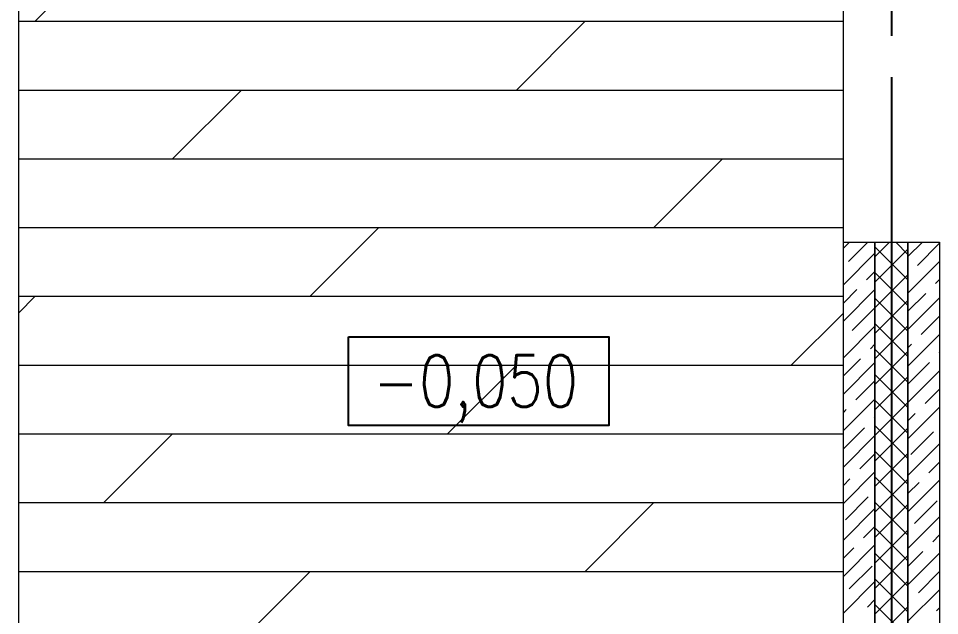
# Model space of a CAD drawing. Header units: inches. Extents: x -19662 to 10260, y -11808 to 5048.
# Drawn here: x -16826 to -13476, y -5036 to -2865 of the extents above; entities that cross this region are included whole.
import ezdxf

# ---------------------------------------------------------------- set-up
doc = ezdxf.new("R2010")
doc.units = ezdxf.units.IN
doc.header["$MEASUREMENT"] = 0
doc.linetypes.add('CONTI', pattern=[0])
doc.linetypes.add('GOST2.303 5', pattern=[24, 20, -1.5, 1, -1.5])
doc.layers.add('axis_dim', color=40, linetype='CONTI')
for name, color, linetype, lineweight in [('floor', 179, 'Continuous', 5), ('mark', 4, 'Continuous', 15), ('stair1', 7, 'Continuous', 15), ('Wall2', 40, 'Continuous', 5)]:
    doc.layers.add(name, color=color, linetype=linetype, lineweight=lineweight)
doc.styles.add('GOST 2.304', font='CS_Gost2304.shx', dxfattribs={"width": 0.8, "oblique": 15})

msp = doc.modelspace()

# ---------------------------------------------------------------- hatches: boundary and pattern name
at = {"layer": 'floor', "ltscale": 100}
h = msp.add_hatch(dxfattribs=at)
h.set_pattern_fill('DOLMIT', color=8, scale=1000)
h.set_pattern_definition([(0, (-32015.06, -49126.03), (0, 250), []), (45, (-32015.06, -49126), (-500, 500), [353.553, -707.107])])
h.paths.add_polyline_path([(-13825.6, 1661), (-16825.6, 1661), (-16825.6, -2864.1), (-16825.6, -7989), (-13825.6, -7989)])

# ---------------------------------------------------------------- linework, layer by layer
at = {"layer": 'axis_dim', "linetype": 'GOST2.303 5', "lineweight": 25, "ltscale": 100}
msp.add_lwpolyline([(-13650.6, 1720.7), (-13650.6, -10307.9)], dxfattribs=at)
at = {"layer": 'mark', "linetype": 'Continuous', "lineweight": 25, "ltscale": 75}
msp.add_lwpolyline([(-15625.2, -4022.4), (-14678.9, -4022.4), (-14678.9, -4344.9), (-15625.2, -4344.9)], close=True, dxfattribs=at)
at = {"layer": 'stair1', "ltscale": 75}
msp.add_lwpolyline([(-13825.6, 1661), (-16825.6, 1661), (-16825.6, -2864.1), (-16825.6, -7989), (-13825.6, -7989)], close=True, dxfattribs=at)
at = {"layer": 'Wall2', "ltscale": 100}
for points in [[(-13825.6, -3701.1), (-13803.3, -3678.8)], [(-13825.6, -7839), (-13825.6, -3678.8)], [(-13825.6, -3678.8), (-13710.6, -3678.8)], [(-13807.4, -3749.2), (-13737, -3678.8)], [(-13710.6, -3678.8), (-13710.6, -7724)], [(-13710.6, -3731.9), (-13657.5, -3678.8)], [(-13710.6, -7724), (-13710.6, -3678.8)], [(-13710.6, -3678.8), (-13590.6, -3678.8)], [(-13590.6, -3723.4), (-13635.1, -3678.8)], [(-13590.6, -3678.8), (-13590.6, -7604)], [(-13590.6, -3731.2), (-13538.2, -3678.8)], [(-13590.6, -7604), (-13590.6, -3678.8)], [(-13590.6, -3678.8), (-13475.6, -3678.8)], [(-13556.2, -3763.1), (-13475.6, -3682.5)], [(-13475.6, -3678.8), (-13475.6, -7489)], [(-13590.6, -3816.2), (-13710.6, -3696.2)], [(-13710.6, -3824.7), (-13590.6, -3704.7)], [(-13825.6, -3833.7), (-13710.6, -3718.7)], [(-13590.6, -3863.8), (-13475.6, -3748.8)], [(-13741.1, -3815.5), (-13710.6, -3785)], [(-13590.6, -3909), (-13710.6, -3789)], [(-13710.6, -3917.5), (-13590.6, -3797.5)], [(-13489.9, -3829.4), (-13475.6, -3815.1)], [(-13825.6, -3966.2), (-13710.6, -3851.2)], [(-13825.6, -3900), (-13776.9, -3851.3)], [(-13590.6, -4001.8), (-13710.6, -3881.8)], [(-13590.6, -3930.1), (-13525.7, -3865.2)], [(-13590.6, -3996.4), (-13475.6, -3881.4)], [(-13793.5, -4000.4), (-13710.6, -3917.6)], [(-13710.6, -4010.3), (-13590.6, -3890.3)], [(-13542.2, -4014.3), (-13475.6, -3947.7)], [(-13825.6, -4098.8), (-13710.6, -3983.8)], [(-13590.6, -4094.6), (-13710.6, -3974.6)], [(-13710.6, -4103.2), (-13590.6, -3983.2)], [(-13590.6, -4129), (-13475.6, -4014)], [(-13727.2, -4066.7), (-13710.6, -4050.1)], [(-13590.6, -4062.7), (-13578, -4050.1)], [(-13590.6, -4187.4), (-13710.6, -4067.4)], [(-13710.6, -4196), (-13590.6, -4076)], [(-13475.9, -4080.6), (-13475.6, -4080.3)], [(-13825.6, -4165.1), (-13763, -4102.5)], [(-13825.6, -4231.4), (-13710.6, -4116.4)], [(-13590.6, -4195.3), (-13511.7, -4116.4)], [(-13590.6, -4261.6), (-13475.6, -4146.6)], [(-13779.6, -4251.7), (-13710.6, -4182.7)], [(-13590.6, -4280.2), (-13710.6, -4160.2)], [(-13710.6, -4288.8), (-13590.6, -4168.8)], [(-13528.3, -4265.6), (-13475.6, -4212.9)], [(-13825.6, -4364), (-13710.6, -4249)], [(-13590.6, -4373), (-13710.6, -4253)], [(-13825.6, -4297.7), (-13815.4, -4287.5)], [(-13710.6, -4381.6), (-13590.6, -4261.6)], [(-13590.6, -4394.2), (-13475.6, -4279.2)], [(-13713.3, -4318), (-13710.6, -4315.3)], [(-13590.6, -4327.9), (-13564.1, -4301.4)], [(-13825.6, -4430.3), (-13749.1, -4353.8)], [(-13590.6, -4465.8), (-13710.6, -4345.8)], [(-13710.6, -4474.4), (-13590.6, -4354.4)], [(-13825.6, -4496.6), (-13710.6, -4381.6)], [(-13580.7, -4450.5), (-13497.8, -4367.7)], [(-13590.6, -4526.7), (-13475.6, -4411.7)], [(-13765.6, -4502.9), (-13710.6, -4447.9)], [(-13590.6, -4558.6), (-13710.6, -4438.6)], [(-13710.6, -4567.2), (-13590.6, -4447.2)], [(-13514.4, -4516.8), (-13475.6, -4478)], [(-13825.6, -4629.2), (-13710.6, -4514.2)], [(-13825.6, -4562.9), (-13801.4, -4538.7)], [(-13590.6, -4651.4), (-13710.6, -4531.4)], [(-13710.6, -4660), (-13590.6, -4540)], [(-13590.6, -4659.3), (-13475.6, -4544.3)], [(-13590.6, -4593), (-13550.2, -4552.6)], [(-13818, -4687.9), (-13735.1, -4605)], [(-13566.8, -4701.8), (-13483.9, -4618.9)], [(-13825.6, -4761.7), (-13710.6, -4646.7)], [(-13590.6, -4744.2), (-13710.6, -4624.2)], [(-13710.6, -4752.8), (-13590.6, -4632.8)], [(-13590.6, -4791.9), (-13475.6, -4676.9)], [(-13751.7, -4754.2), (-13710.6, -4713)], [(-13590.6, -4837.1), (-13710.6, -4717.1)], [(-13710.6, -4845.6), (-13590.6, -4725.6)], [(-13500.5, -4768.1), (-13475.6, -4743.2)], [(-13825.6, -4894.3), (-13710.6, -4779.3)], [(-13825.6, -4828), (-13787.5, -4790)], [(-13590.6, -4929.9), (-13710.6, -4809.9)], [(-13710.6, -4938.4), (-13590.6, -4818.4)], [(-13590.6, -4858.2), (-13536.3, -4803.9)], [(-13590.6, -4924.5), (-13475.6, -4809.5)], [(-13804.1, -4939.1), (-13721.2, -4856.2)], [(-13552.8, -4953), (-13475.6, -4875.8)], [(-13825.6, -5026.9), (-13710.6, -4911.9)], [(-13590.6, -5022.7), (-13710.6, -4902.7)], [(-13710.6, -5031.2), (-13590.6, -4911.2)], [(-13590.6, -5057.1), (-13475.6, -4942.1)], [(-13737.8, -5005.4), (-13710.6, -4978.2)], [(-13590.6, -4990.8), (-13588.6, -4988.8)], [(-13590.6, -5115.5), (-13710.6, -4995.5)], [(-13710.6, -5124), (-13590.6, -5004)], [(-13486.5, -5019.3), (-13475.6, -5008.4)]]:
    msp.add_lwpolyline(points, dxfattribs=at)

# ---------------------------------------------------------------- texts
at = {"layer": 'mark', "linetype": 'Continuous', "lineweight": 25, "ltscale": 75, "insert": (-15536.2, -4089.9), "char_height": 187.5, "width": 940.362, "attachment_point": 1, "style": 'GOST 2.304'}
msp.add_mtext('\\Fsimplex.shx;\\W0.8000000000;\\Q0.2617993878;\\T1.0000000000;\\o\\l-0,050', dxfattribs=at)

doc.saveas('drawing.dxf')
